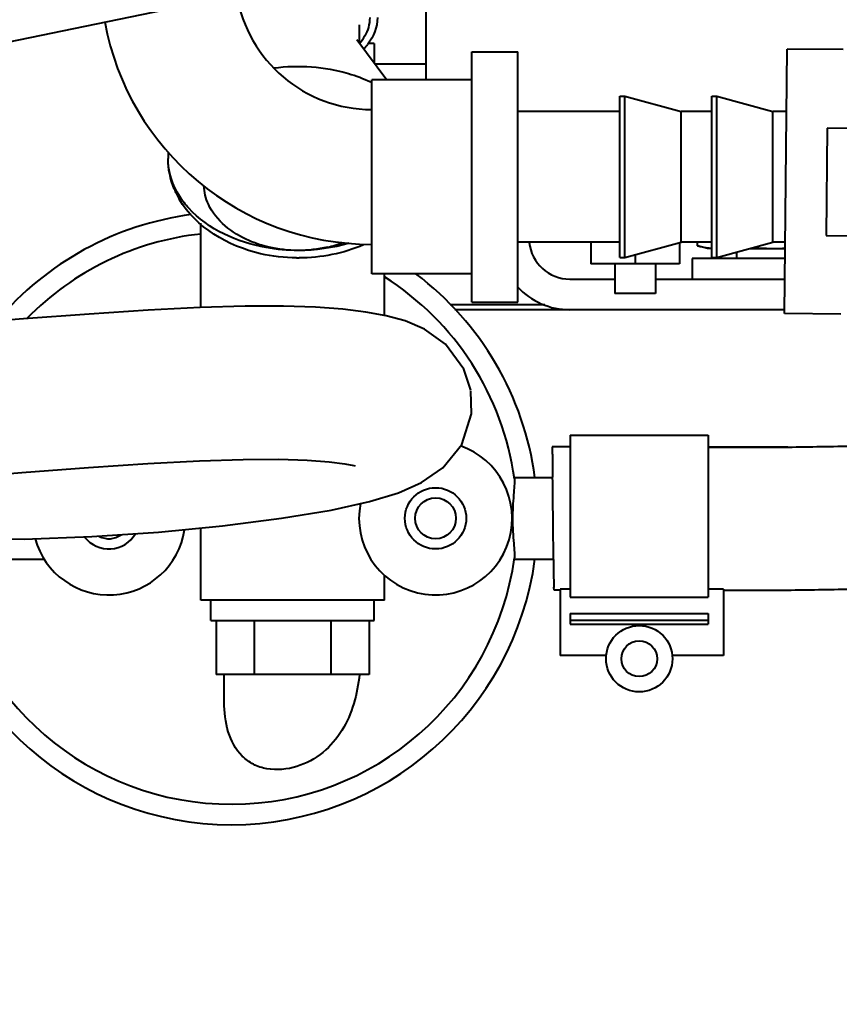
# Model space of a CAD drawing. Header units: millimetres. Extents: x 17886 to 18265, y -8727 to -7321.
# Drawn here: x 18008.058 to 18008.861, y -7651.038 to -7650.069 of the extents above; entities that cross this region are included whole.
import ezdxf

# ---------------------------------------------------------------- set-up
doc = ezdxf.new("R2010")
doc.units = ezdxf.units.MM
for name, color, linetype in [('1313540_DXF_CONTINUOUS_LINE', 7, 'Continuous'), ('2588541_VG10DXF_CONTINUOUS_LINE', 7, 'Continuous'), ('2606672_DXF_CONTINUOUS_LINE', 7, 'Continuous'), ('2620490_VG01DXF_CONTINUOUS_LINE', 7, 'Continuous'), ('2620532_DKREDXF_CONTINUOUS_LINE', 7, 'Continuous'), ('2643645_L_DXF_CONTINUOUS_LINE', 7, 'Continuous'), ('2706792_BM03DXF_CONTINUOUS_LINE', 7, 'Continuous'), ('2761804_DXF_CONTINUOUS_LINE', 7, 'Continuous'), ('3539054_DXF_CONTINUOUS_LINE', 7, 'Continuous'), ('3570567_DXF_CONTINUOUS_LINE', 7, 'Continuous'), ('3570570_DXF_CONTINUOUS_LINE', 7, 'Continuous'), ('3884027_DKREDXF_CONTINUOUS_LINE', 7, 'Continuous'), ('5D1026_DKVG0DXF_CONTINUOUS_LINE', 7, 'Continuous'), ('8T4224_DXF_CONTINUOUS_LINE', 7, 'Continuous')]:
    doc.layers.add(name, color=color, linetype=linetype)
doc.styles.add('KOTE ZA MONNTAZU', font='simplex.shx', dxfattribs={"width": 0.7, "oblique": 8, "height": 1.4})
doc.dimstyles.new('KOTE ZA MONTAZU u cm', dxfattribs={"dimscale": 0, "dimtxt": 1.4, "dimasz": 1.25, "dimexe": 0.2, "dimexo": 0.1, "dimgap": 0.3, "dimtad": 1, "dimlfac": 10, "dimzin": 12, "dimdsep": 46, "dimtxsty": 'KOTE ZA MONNTAZU', "dimcen": 1.25, "dimclrt": 1, "dimadec": 0, "dimazin": 0, "dimtfac": 1, "dimtmove": 0, "dimatfit": 3, "dimfxl": 1, "dimtolj": 2, "dimtzin": 0, "dimarcsym": 0})

# ---------------------------------------------------------------- blocks, each defined once
blk = doc.blocks.new('*D216')
at = {"color": 0, "lineweight": -2, "transparency": 16777216}
for p, q in [((17999.31168, -7651.15268), (17999.31168, -7652.23356)), ((18013.31168, -7651.15268), (18013.31168, -7652.23356)), ((17999.91168, -7652.03356), (18012.71168, -7652.03356))]:
    blk.add_line(p, q, dxfattribs=at)
at = {"color": 0, "transparency": 16777216}
for points in [[(17999.91168, -7651.93356), (17999.91168, -7652.13356), (17999.31168, -7652.03356)], [(18012.71168, -7651.93356), (18012.71168, -7652.13356), (18013.31168, -7652.03356)]]:
    blk.add_solid(points, dxfattribs=at)
at = {"layer": 'Defpoints', "color": 0, "transparency": 16777216}
for p in [(17999.31168, -7651.05268), (18013.31168, -7651.05268), (18013.31168, -7652.03356)]:
    blk.add_point(p, dxfattribs=at)
at = {"color": 1, "transparency": 16777216, "insert": (18006.31168, -7651.55356), "char_height": 1.4, "width": 6.9231878, "attachment_point": 5, "style": 'KOTE ZA MONNTAZU'}
blk.add_mtext('\\A2;{\\H0.4x;140cm}', dxfattribs=at)

msp = doc.modelspace()

# ---------------------------------------------------------------- linework, layer by layer
at = {"layer": '1313540_DXF_CONTINUOUS_LINE', "color": 7, "linetype": 'Continuous'}
for p, q in [((18008.72163, -7650.28998), (18008.72163, -7650.28668)), ((18008.73168, -7650.29268), (18008.72163, -7650.28998)), ((18008.73568, -7650.29268), (18008.73168, -7650.29268)), ((18008.77368, -7650.29268), (18008.80763, -7650.29268))]:
    msp.add_line(p, q, dxfattribs=at)
for centre, radius, start, end in [((18008.79693, -7650.03799), 0.25468, 265.44637, 269.94475), ((18008.79664, -7650.04642), 0.24626, 270.00973, 272.55725)]:
    msp.add_arc(centre, radius, start, end, dxfattribs=at)
msp.add_open_spline([(18008.72163, -7650.28998), (18008.72279, -7650.29029), (18008.72741, -7650.29145), (18008.73213, -7650.29222), (18008.73568, -7650.29249)], degree=3, knots=[0, 0, 0, 0, 0.252544, 1, 1, 1, 1], dxfattribs=at)
at = {"layer": '2588541_VG10DXF_CONTINUOUS_LINE', "color": 7, "linetype": 'Continuous'}
for p, q in [((18008.59717, -7650.48689), (18008.57943, -7650.48698)), ((18008.58091, -7650.62697), (18008.58183, -7650.62696)), ((18008.58183, -7650.62696), (18008.58717, -7650.62691)), ((18008.58183, -7650.62696), (18008.58717, -7650.62697))]:
    msp.add_line(p, q, dxfattribs=at)
for points in [[(18008.81033, -7650.48722), (18008.79636, -7650.48733), (18008.75679, -7650.48739), (18008.73217, -7650.48728)], [(18008.74716, -7650.62726), (18008.78078, -7650.62739), (18008.81347, -7650.6272)]]:
    msp.add_lwpolyline(points, dxfattribs=at)
for centre, radius, start, end in [((18008.61789, -7654.16067), 3.67389, 90.32316, 90.59979), ((18008.76605, -7645.21676), 5.27065, 269.63166, 270.48132), ((17976.96162, -7650.89014), 31.62044, 0.530556, 0.676865), ((18008.76856, -7645.81613), 4.81128, 269.74516, 270.53477)]:
    msp.add_arc(centre, radius, start, end, dxfattribs=at)
for points, knots in [([(18008.57943, -7650.48698), (18008.5796, -7650.48698), (18008.57924, -7650.48805), (18008.57963, -7650.48914), (18008.57947, -7650.49181), (18008.57966, -7650.49676), (18008.57969, -7650.50525), (18008.57981, -7650.51247), (18008.57985, -7650.5166)], [0, 0, 0, 0, 0.016899, 0.067188, 0.150254, 0.264879, 0.581823, 1, 1, 1, 1]), ([(18008.58071, -7650.59735), (18008.58073, -7650.60034), (18008.58081, -7650.60927), (18008.58089, -7650.6182), (18008.58091, -7650.62414)], [0, 0, 0, 0, 0.334952, 1, 1, 1, 1]), ([(18008.58091, -7650.62414), (18008.58092, -7650.62484), (18008.58058, -7650.62544), (18008.58114, -7650.62697), (18008.58091, -7650.62697)], [0, 0, 0, 0, 0.748227, 1, 1, 1, 1])]:
    msp.add_open_spline(points, degree=3, knots=knots, dxfattribs=at)
for points in [[(18008.81033, -7650.48722), (18008.83201, -7650.48701), (18008.85368, -7650.48644), (18008.87537, -7650.48621)], [(18008.81347, -7650.6272), (18008.83395, -7650.62699), (18008.85443, -7650.62646), (18008.87492, -7650.62623)]]:
    msp.add_open_spline(points, degree=3, dxfattribs=at)
at = {"layer": '2606672_DXF_CONTINUOUS_LINE', "color": 7, "linetype": 'Continuous'}
msp.add_line((18008.75994, -7650.29642), (18008.75994, -7650.30268), dxfattribs=at)
at = {"layer": '2620490_VG01DXF_CONTINUOUS_LINE', "color": 7, "linetype": 'Continuous'}
for p, q in [((18008.59717, -7650.47538), (18008.59717, -7650.63424)), ((18008.59717, -7650.47538), (18008.73217, -7650.47538)), ((18008.73217, -7650.47538), (18008.73217, -7650.63424)), ((18008.58717, -7650.62638), (18008.58717, -7650.69138)), ((18008.59717, -7650.62638), (18008.58717, -7650.62638)), ((18008.74717, -7650.62638), (18008.73217, -7650.62638)), ((18008.74717, -7650.62638), (18008.74717, -7650.69138)), ((18008.59717, -7650.63424), (18008.73217, -7650.63424)), ((18008.59717, -7650.65026), (18008.59717, -7650.6568)), ((18008.59717, -7650.65026), (18008.73217, -7650.65026)), ((18008.73217, -7650.65026), (18008.73217, -7650.6568)), ((18008.59717, -7650.6568), (18008.59717, -7650.66075)), ((18008.59717, -7650.6568), (18008.73217, -7650.6568)), ((18008.59717, -7650.66075), (18008.73217, -7650.66075)), ((18008.73217, -7650.6568), (18008.73217, -7650.66075)), ((18008.63246, -7650.69138), (18008.58717, -7650.69138)), ((18008.74717, -7650.69138), (18008.69688, -7650.69138))]:
    msp.add_line(p, q, dxfattribs=at)
for radius in [0.0325, 0.0175]:
    msp.add_circle((18008.66467, -7650.69448), radius, dxfattribs=at)
at = {"layer": '2620532_DKREDXF_CONTINUOUS_LINE', "color": 7, "linetype": 'Continuous'}
for p, q in [((18008.50068, -7650.34518), (18008.50068, -7650.10018)), ((18008.50068, -7650.10018), (18008.54568, -7650.10018)), ((18008.54568, -7650.34518), (18008.54568, -7650.10018)), ((18008.40268, -7650.31768), (18008.40268, -7650.12768)), ((18008.50068, -7650.12768), (18008.40268, -7650.12768)), ((18008.64568, -7650.30168), (18008.64568, -7650.14368)), ((18008.64568, -7650.14368), (18008.65068, -7650.14368)), ((18008.65068, -7650.30168), (18008.65068, -7650.14368)), ((18008.65068, -7650.14368), (18008.70568, -7650.15868)), ((18008.73568, -7650.30168), (18008.73568, -7650.14368)), ((18008.73568, -7650.14368), (18008.74068, -7650.14368)), ((18008.74068, -7650.30168), (18008.74068, -7650.14368)), ((18008.74068, -7650.14368), (18008.79568, -7650.15868)), ((18008.64568, -7650.15868), (18008.54568, -7650.15868)), ((18008.64568, -7650.15868), (18008.54568, -7650.15868)), ((18008.70568, -7650.28668), (18008.70568, -7650.15868)), ((18008.73568, -7650.15868), (18008.70568, -7650.15868)), ((18008.73568, -7650.15868), (18008.70568, -7650.15868)), ((18008.79568, -7650.28668), (18008.79568, -7650.15868)), ((18008.80888, -7650.15868), (18008.79568, -7650.15868)), ((18008.80888, -7650.15868), (18008.79568, -7650.15868)), ((18008.64568, -7650.28668), (18008.54568, -7650.28668)), ((18008.64568, -7650.28668), (18008.54568, -7650.28668)), ((18008.65068, -7650.30168), (18008.70568, -7650.28668)), ((18008.73568, -7650.28668), (18008.70568, -7650.28668)), ((18008.73568, -7650.28668), (18008.70568, -7650.28668)), ((18008.74068, -7650.30168), (18008.79568, -7650.28668)), ((18008.80768, -7650.28668), (18008.79568, -7650.28668)), ((18008.80768, -7650.28668), (18008.79568, -7650.28668)), ((18008.64568, -7650.30168), (18008.65068, -7650.30168)), ((18008.73568, -7650.30168), (18008.74068, -7650.30168)), ((18008.50068, -7650.31768), (18008.40268, -7650.31768)), ((18008.50068, -7650.34518), (18008.54568, -7650.34518))]:
    msp.add_line(p, q, dxfattribs=at)
for radius, start in [(0.134, 189.29394), (0.266, 190.44933)]:
    msp.add_arc((18008.40268, -7650.02268), radius, start, 270, dxfattribs=at)
at = {"layer": '2643645_L_DXF_CONTINUOUS_LINE', "color": 7, "linetype": 'Continuous'}
for p, q in [((18008.25011, -7650.65698), (18008.25011, -7650.70998)), ((18008.28764, -7650.65698), (18008.28764, -7650.70998)), ((18008.3627, -7650.65698), (18008.3627, -7650.70998)), ((18008.40022, -7650.65698), (18008.40022, -7650.70998)), ((18008.40022, -7650.70998), (18008.25011, -7650.70998))]:
    msp.add_line(p, q, dxfattribs=at)
at = {"layer": '2706792_BM03DXF_CONTINUOUS_LINE', "color": 7, "linetype": 'Continuous'}
for p, q in [((18008.80703, -7650.35647), (18008.80946, -7650.09749)), ((18008.86446, -7650.098), (18008.80946, -7650.09749)), ((18008.86203, -7650.35699), (18008.80703, -7650.35648))]:
    msp.add_line(p, q, dxfattribs=at)
at = {"layer": '2761804_DXF_CONTINUOUS_LINE', "color": 7, "linetype": 'Continuous'}
for p, q in [((18008.23517, -7650.35052), (18008.23517, -7650.2679)), ((18008.41517, -7650.35832), (18008.41517, -7650.31768)), ((18008.5423, -7650.51698), (18008.57975, -7650.51698)), ((18008.23517, -7650.63698), (18008.23517, -7650.5665)), ((18007.96017, -7650.59698), (18008.08173, -7650.59698)), ((18008.5423, -7650.59698), (18008.58059, -7650.59698)), ((18008.41517, -7650.63698), (18008.41517, -7650.61288)), ((18008.41517, -7650.63698), (18008.23517, -7650.63698)), ((18008.25809, -7650.73684), (18008.25809, -7650.70998))]:
    msp.add_line(p, q, dxfattribs=at)
for radius in [0.03, 0.02]:
    msp.add_circle((18008.46517, -7650.55698), radius, dxfattribs=at)
for centre, radius, start, end in [((18008.26517, -7650.55698), 0.3, 97.55518, 139.87594), ((18008.26517, -7650.55698), 0.28, 96.15064, 135.66207), ((18008.26517, -7650.55698), 0.28, 7.95069, 57.60763), ((18008.26517, -7650.55698), 0.3, 7.67027, 52.93587), ((18008.46517, -7650.55698), 0.075, 168.80262, 71.10461), ((18008.77653, -7650.55696), 0.23597, 179.35479, 180.00313), ((18008.14517, -7650.55698), 0.075, 195.44338, 351.43642), ((18008.14517, -7650.55698), 0.03, 217.68819, 329.80036), ((18008.14517, -7650.55698), 0.02, 242.0225, 306.65359), ((18008.26517, -7650.55698), 0.3, 187.67027, 352.32973), ((18008.26517, -7650.55698), 0.28, 188.22417, 352.04931)]:
    msp.add_arc(centre, radius, start, end, dxfattribs=at)
for points, knots in [([(18008.54248, -7650.51825), (18008.54271, -7650.51988), (18008.54239, -7650.52432), (18008.54139, -7650.53628), (18008.54066, -7650.54667), (18008.54058, -7650.5543)], [0, 0, 0, 0, 0.137389, 0.366043, 1, 1, 1, 1]), ([(18008.54056, -7650.55697), (18008.54056, -7650.56129), (18008.54078, -7650.56947), (18008.54164, -7650.58061), (18008.54235, -7650.58916), (18008.54272, -7650.59395), (18008.54248, -7650.59571)], [0, 0, 0, 0, 0.334106, 0.632315, 0.86274, 1, 1, 1, 1]), ([(18008.39076, -7650.70999), (18008.38849, -7650.72898), (18008.38103, -7650.75789), (18008.3558, -7650.7877), (18008.32984, -7650.8019), (18008.3048, -7650.80444), (18008.28651, -7650.79853), (18008.27144, -7650.78748), (18008.26029, -7650.76565), (18008.25809, -7650.74662), (18008.25809, -7650.73684)], [0, 0, 0, 0, 0.251067, 0.375026, 0.502792, 0.630813, 0.692072, 0.7514, 0.871618, 1, 1, 1, 1])]:
    msp.add_open_spline(points, degree=3, knots=knots, dxfattribs=at)
at = {"layer": '3539054_DXF_CONTINUOUS_LINE', "color": 3, "linetype": 'Continuous'}
for p, q in [((18008.40582, -7650.11198), (18008.45568, -7650.11198)), ((18008.59668, -7650.32268), (18008.64068, -7650.32268)), ((18008.68068, -7650.32268), (18008.80734, -7650.32268))]:
    msp.add_line(p, q, dxfattribs=at)
at = {"layer": '3539054_DXF_CONTINUOUS_LINE', "color": 7, "linetype": 'Continuous'}
msp.add_line((18008.80706, -7650.35268), (18008.59668, -7650.35268), dxfattribs=at)
at = {"layer": '3539054_DXF_CONTINUOUS_LINE', "color": 3, "linetype": 'Continuous'}
msp.add_arc((18008.59668, -7650.28268), 0.04, 185.86039, 270, dxfattribs=at)
at = {"layer": '3539054_DXF_CONTINUOUS_LINE', "color": 7, "linetype": 'Continuous'}
msp.add_arc((18008.59668, -7650.28268), 0.07, 222.98863, 270, dxfattribs=at)
at = {"layer": '3570567_DXF_CONTINUOUS_LINE', "color": 7, "linetype": 'Continuous'}
msp.add_line((18008.47945, -7650.34768), (18008.57225, -7650.34768), dxfattribs=at)
at = {"layer": '3570570_DXF_CONTINUOUS_LINE', "color": 7, "linetype": 'Continuous'}
msp.add_line((18008.59668, -7650.35268), (18008.48417, -7650.35268), dxfattribs=at)
at = {"layer": '3884027_DKREDXF_CONTINUOUS_LINE', "color": 6, "linetype": 'Continuous'}
for p, q in [((18007.49098, -7650.20463), (18008.31836, -7650.03447)), ((18008.45568, -7650.0329), (18008.45568, -7650.12768)), ((18008.39068, -7650.09168), (18008.39068, -7650.07372)), ((18008.38791, -7650.08795), (18008.41752, -7650.12768)), ((18008.61738, -7650.28668), (18008.61738, -7650.30768)), ((18008.70399, -7650.28668), (18008.70399, -7650.30768)), ((18008.66068, -7650.29895), (18008.66068, -7650.30768)), ((18008.70399, -7650.30768), (18008.61738, -7650.30768)), ((18008.64068, -7650.30768), (18008.64068, -7650.33668)), ((18008.68068, -7650.30768), (18008.68068, -7650.33668)), ((18008.68068, -7650.33668), (18008.64069, -7650.33668))]:
    msp.add_line(p, q, dxfattribs=at)
for points in [[(18008.49961, -7650.43158), (18008.49288, -7650.41083), (18008.47483, -7650.38632), (18008.45429, -7650.37174), (18008.43539, -7650.36372), (18008.41689, -7650.35864), (18008.39698, -7650.35497), (18008.37424, -7650.35221), (18008.34762, -7650.35025), (18008.31609, -7650.3492), (18008.27856, -7650.34925), (18008.23449, -7650.35054), (18008.18354, -7650.35313), (18008.12582, -7650.35692), (18008.0615, -7650.36168), (18007.99109, -7650.36712)], [(18007.76544, -7650.53307), (18007.77292, -7650.53813), (18007.84826, -7650.56223), (18007.92416, -7650.57309), (18007.99464, -7650.57703), (18008.06215, -7650.57725), (18008.12848, -7650.57492), (18008.19391, -7650.57052), (18008.25663, -7650.56441), (18008.31433, -7650.55698), (18008.36305, -7650.54883), (18008.40057, -7650.54052), (18008.42876, -7650.53197), (18008.45144, -7650.52203), (18008.47242, -7650.50754), (18008.49083, -7650.48455), (18008.50037, -7650.4545), (18008.49968, -7650.43201)], [(18007.6594, -7650.53647), (18007.73866, -7650.53446), (18007.8277, -7650.52985), (18007.91104, -7650.52415), (18007.98853, -7650.51799), (18008.06, -7650.51218), (18008.12509, -7650.5072), (18008.18329, -7650.50333), (18008.23402, -7650.50071), (18008.27686, -7650.49932), (18008.31181, -7650.49915), (18008.33951, -7650.50003), (18008.36086, -7650.50162), (18008.37614, -7650.50354), (18008.38522, -7650.50527), (18008.38646, -7650.50558)]]:
    msp.add_lwpolyline(points, dxfattribs=at)
for centre, radius, start, end in [((18008.35493, -7650.05905), 0.05534, 316.35615, 322.54499), ((18008.26701, -7650.20454), 0.06383, 175.20094, 179.99617), ((18008.28589, -7650.20269), 0.083, 202.45894, 206.12017), ((18008.28879, -7650.20127), 0.08623, 206.12269, 210.0678), ((18008.33341, -7650.1784), 0.11601, 282.88, 290.5554), ((18008.33067, -7650.13295), 0.16906, 269.43991, 270.26738)]:
    msp.add_arc(centre, radius, start, end, dxfattribs=at)
for points in [[(18008.40818, -7650.06665), (18008.40818, -7650.07587), (18008.40446, -7650.08538), (18008.39886, -7650.09271)], [(18008.20919, -7650.2344), (18008.20531, -7650.22501), (18008.20318, -7650.21469), (18008.20318, -7650.20453)], [(18008.2427, -7650.24947), (18008.2401, -7650.24379), (18008.2385, -7650.23751), (18008.23823, -7650.23127)], [(18008.35927, -7650.29149), (18008.3407, -7650.29575), (18008.32067, -7650.29575), (18008.30209, -7650.29148)], [(18008.38069, -7650.28746), (18008.36456, -7650.29233), (18008.34752, -7650.29469), (18008.33068, -7650.29469)], [(18008.39458, -7650.28909), (18008.3749, -7650.29769), (18008.35294, -7650.30191), (18008.33146, -7650.30201)]]:
    msp.add_open_spline(points, degree=3, dxfattribs=at)
at = {"layer": '3884027_DKREDXF_CONTINUOUS_LINE', "color": 7, "linetype": 'Continuous'}
for points in [[(18008.40068, -7650.06665), (18008.40068, -7650.06987), (18008.40023, -7650.07312), (18008.39936, -7650.07622)], [(18008.39936, -7650.07622), (18008.39774, -7650.08203), (18008.39462, -7650.0875), (18008.39072, -7650.0921)]]:
    msp.add_open_spline(points, degree=3, dxfattribs=at)
at = {"layer": '3884027_DKREDXF_CONTINUOUS_LINE', "color": 6, "linetype": 'Continuous'}
for points, knots in [([(18008.3068, -7650.11597), (18008.331, -7650.11271), (18008.36443, -7650.11494), (18008.39464, -7650.12631), (18008.40168, -7650.12965)], [0, 0, 0, 0, 0.758171, 1, 1, 1, 1]), ([(18008.22342, -7650.25327), (18008.22023, -7650.24975), (18008.20922, -7650.23575), (18008.20318, -7650.21759), (18008.20318, -7650.20453)], [0, 0, 0, 0, 0.266877, 1, 1, 1, 1]), ([(18008.32902, -7650.302), (18008.31717, -7650.30189), (18008.27387, -7650.2973), (18008.23016, -7650.27211), (18008.21417, -7650.24447)], [0, 0, 0, 0, 0.27073, 1, 1, 1, 1]), ([(18008.33068, -7650.29469), (18008.32013, -7650.29469), (18008.28154, -7650.29141), (18008.24248, -7650.27424), (18008.22342, -7650.25327)], [0, 0, 0, 0, 0.271349, 1, 1, 1, 1]), ([(18008.30209, -7650.29148), (18008.29534, -7650.28993), (18008.27196, -7650.28257), (18008.25011, -7650.26561), (18008.2427, -7650.24947)], [0, 0, 0, 0, 0.280604, 1, 1, 1, 1])]:
    msp.add_open_spline(points, degree=3, knots=knots, dxfattribs=at)
at = {"layer": '5D1026_DKVG0DXF_CONTINUOUS_LINE', "color": 7, "linetype": 'Continuous'}
for p, q in [((18008.84873, -7650.17486), (18008.84775, -7650.27986)), ((18008.88839, -7650.17523), (18008.84873, -7650.17486)), ((18008.84775, -7650.27986), (18008.88741, -7650.28023))]:
    msp.add_line(p, q, dxfattribs=at)
at = {"layer": '8T4224_DXF_CONTINUOUS_LINE', "color": 7, "linetype": 'Continuous'}
for p, q in [((18008.40517, -7650.09198), (18008.39931, -7650.09198)), ((18008.40517, -7650.09198), (18008.40517, -7650.11111)), ((18008.71668, -7650.30268), (18008.71668, -7650.32268)), ((18008.80753, -7650.30268), (18008.71668, -7650.30268)), ((18008.24517, -7650.65698), (18008.24517, -7650.63698)), ((18008.40517, -7650.65698), (18008.40517, -7650.63698)), ((18008.24517, -7650.65698), (18008.40517, -7650.65698))]:
    msp.add_line(p, q, dxfattribs=at)

# ---------------------------------------------------------------- dimensions: what is measured, and where the dimension line sits
at = {"color": 4}
dim = msp.add_linear_dim(base=(18013.31168, -7652.03356), p1=(17999.31168, -7651.05268), p2=(18013.31168, -7651.05268), text='{\\H0.4x;<>}', dimstyle='KOTE ZA MONTAZU u cm', override={"dimscale": 1, "dimasz": 0.6, "dimexe": 0.2, "dimgap": 0.2, "dimpost": 'cm'}, dxfattribs=at)
dim.commit()
dim.dimension.update_dxf_attribs({"geometry": '*D216', "text_midpoint": (18006.31168, -7652.03356), "dimtype": 160})

doc.saveas('drawing.dxf')
